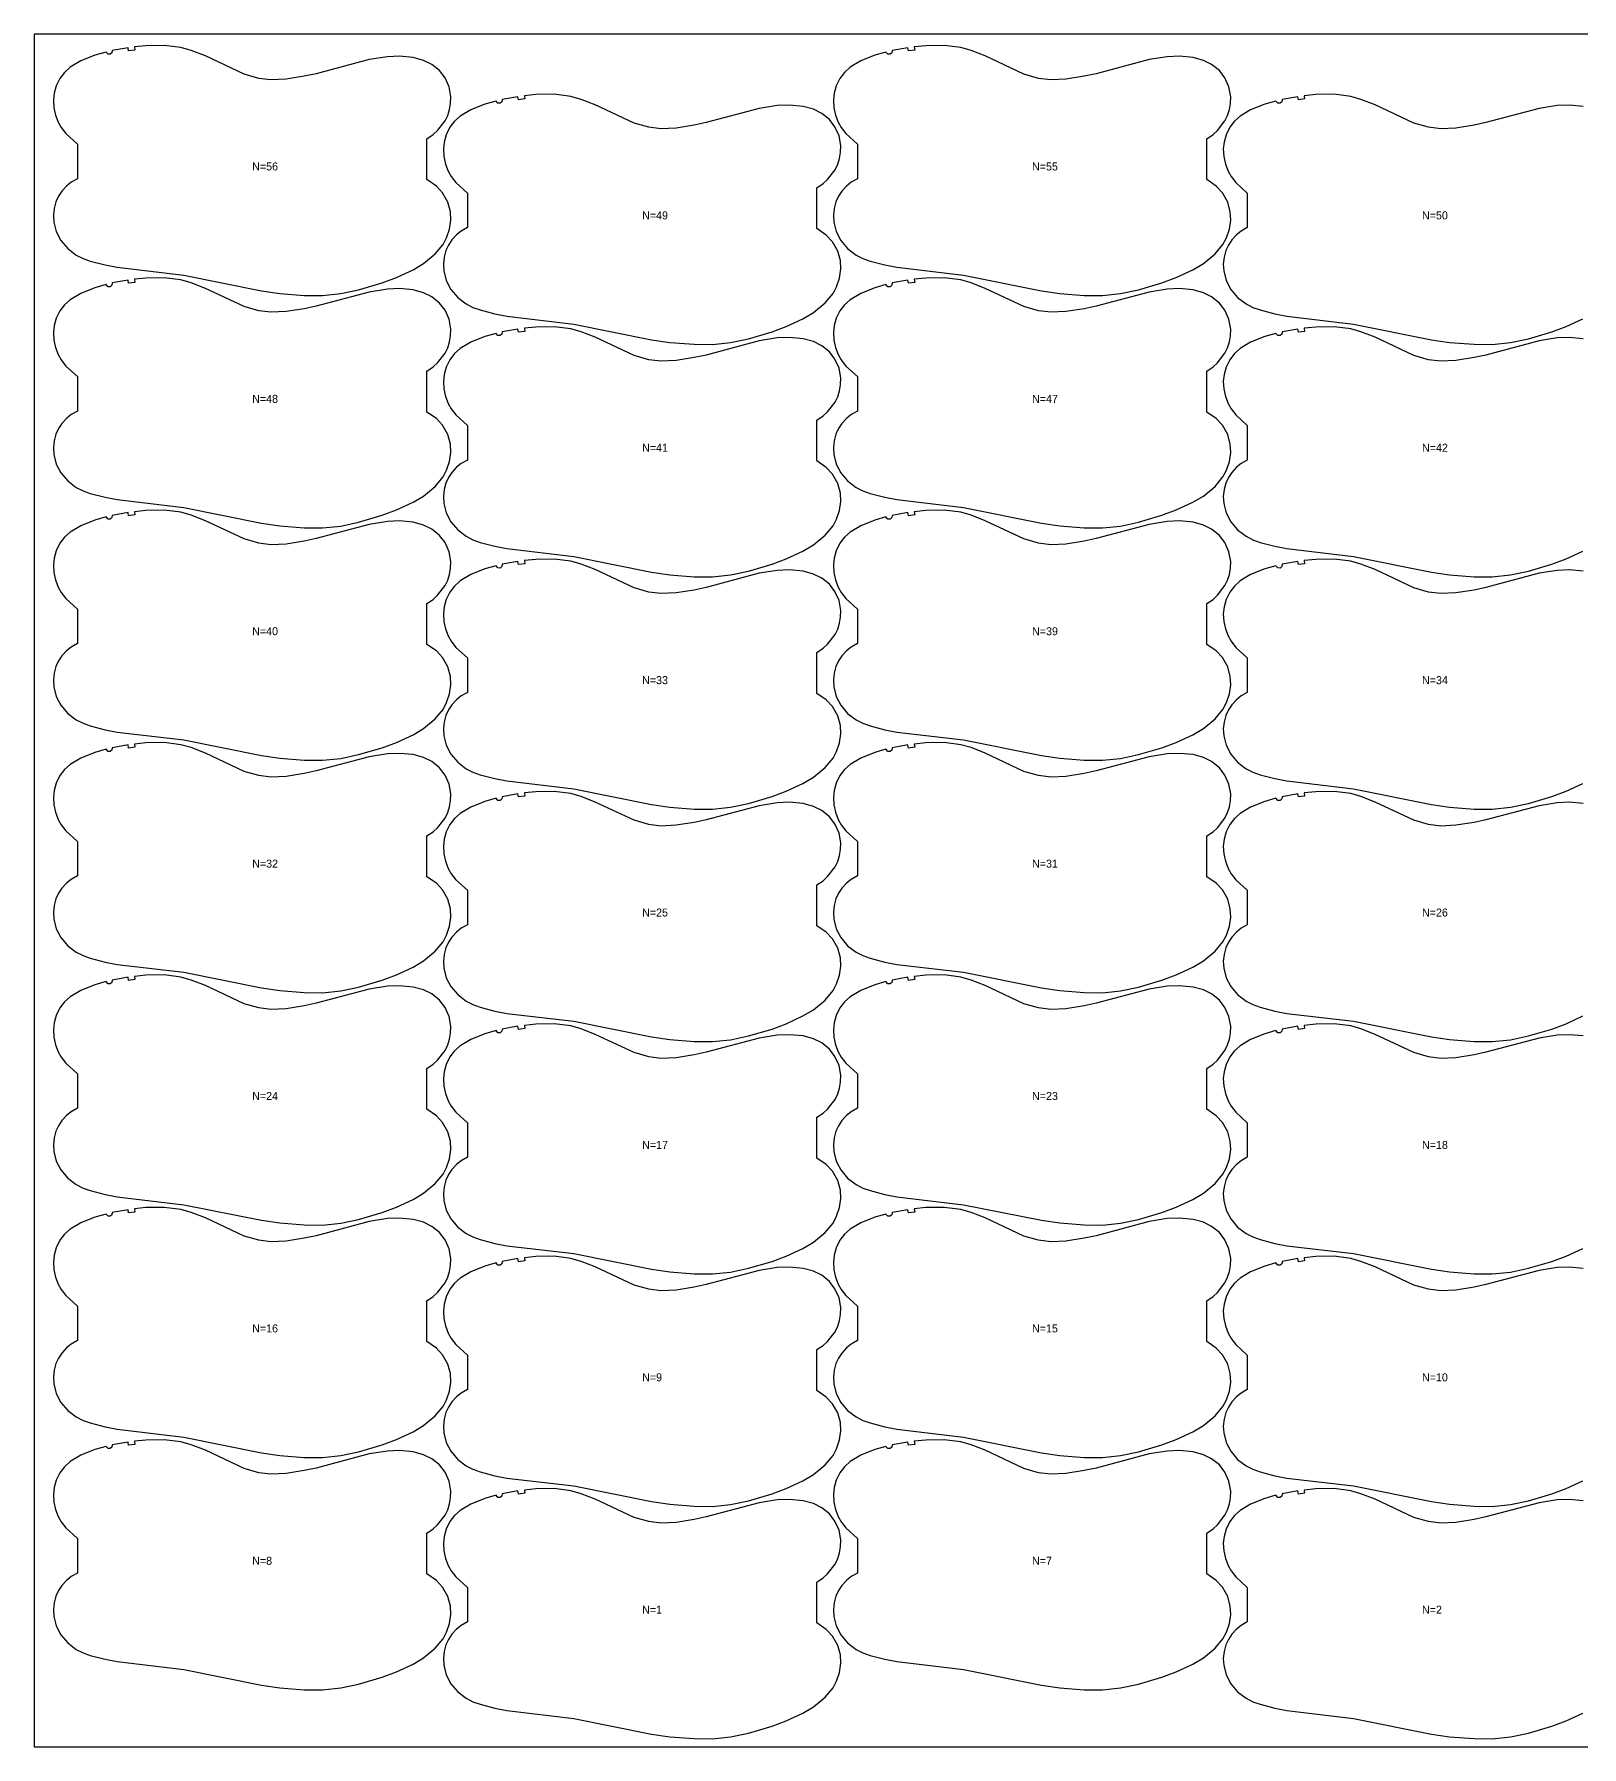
# Model space of a CAD drawing. Header units: inches. Extents: x 0 to 1970, y 0 to 1070.
# Drawn here: x 0 to 966, y 0 to 1070 of the extents above; entities that cross this region are included whole.
import ezdxf

# ---------------------------------------------------------------- set-up
doc = ezdxf.new("R2010")
doc.units = ezdxf.units.IN

msp = doc.modelspace()

# ---------------------------------------------------------------- linework, layer by layer
at = {"layer": '1'}
for points in [[(0, 0), (1970, 0), (1970, 1070), (0, 1070), (0, 0)], [(48.729, 1059.7787), (48.54, 1058.3801), (47.473, 1057.4551), (46.062, 1057.4644), (44.838, 1058.8521), (37.893, 1056.8488), (29.041, 1053.3136), (22.517, 1049.3586), (18.964, 1046.1918), (16.053, 1042.4207), (13.705, 1037.7334), (12.422, 1033.1465), (11.992, 1028.8797), (12.272, 1024.121), (13.288, 1019.4637), (14.991, 1015.007), (16.838, 1011.6731), (19.724, 1007.8844), (26.986, 1001.279), (26.986, 979.7346), (23.122, 977.5347), (20.128, 975.1723), (17.224, 972.0168), (15.13, 968.8299), (13.554, 965.3587), (12.427, 961.2199), (11.992, 956.9531), (12.235, 952.6685), (13.751, 946.668), (16.596, 941.1727), (20.899, 936.081), (26.212, 932.0518), (30.464, 929.8992), (34.954, 928.295), (44.18, 925.8589), (51.675, 924.4107), (93.364, 919.4812), (142.013, 909.7172), (153.341, 908.0503), (168.555, 906.8198), (180.003, 906.76), (191.387, 907.9241), (202.587, 910.2913), (217.226, 914.6148), (226.163, 917.9499), (236.557, 922.7592), (243.095, 926.6799), (250.468, 932.7239), (255.323, 938.5914), (257.566, 942.7948), (259.365, 948.2265), (260.15, 953.8892), (259.894, 959.1238), (258.283, 965.0961), (255.028, 970.9129), (251.133, 975.0841), (245.176, 979.1496), (245.176, 1004.683), (249.094, 1007.2955), (251.945, 1009.8294), (256.573, 1015.8763), (258.238, 1019.3055), (259.397, 1022.9372), (260.038, 1026.6984), (260.132, 1030.9883), (259.06, 1037.0825), (256.555, 1042.7379), (253.061, 1047.2584), (248.242, 1051.1394), (243.13, 1053.6977), (236.705, 1055.4786), (228.159, 1056.2797), (220.537, 1055.9806), (209.24, 1054.148), (176.042, 1045.3164), (168.58, 1043.7085), (157.279, 1041.8792), (147.758, 1041.4606), (140.192, 1042.4228), (131.028, 1045.0555), (106.872, 1056.4366), (97.962, 1059.8527), (91.552, 1061.7129), (81.151, 1063.0285), (69.708, 1062.8371), (62.531, 1062.0953), (62.781, 1060.111), (58.854, 1059.5816), (58.567, 1061.5609), (48.729, 1059.7787)], [(535.829, 1059.7787), (535.64, 1058.3801), (534.573, 1057.4551), (533.162, 1057.4644), (531.938, 1058.8521), (524.993, 1056.8488), (516.141, 1053.3136), (509.617, 1049.3586), (506.064, 1046.1918), (503.153, 1042.4207), (500.805, 1037.7334), (499.522, 1033.1465), (499.092, 1028.8797), (499.372, 1024.121), (500.388, 1019.4637), (502.091, 1015.007), (503.938, 1011.6731), (506.823, 1007.8844), (514.086, 1001.279), (514.086, 979.7346), (510.222, 977.5347), (507.228, 975.1723), (504.324, 972.0168), (502.23, 968.8299), (500.654, 965.3587), (499.527, 961.2199), (499.092, 956.9531), (499.335, 952.6685), (500.851, 946.668), (503.696, 941.1727), (507.999, 936.081), (513.312, 932.0518), (517.564, 929.8992), (522.054, 928.295), (531.28, 925.8589), (538.775, 924.4107), (580.464, 919.4812), (629.113, 909.7172), (640.441, 908.0503), (655.655, 906.8198), (667.103, 906.76), (678.487, 907.9241), (689.687, 910.2913), (704.326, 914.6148), (713.263, 917.9499), (723.657, 922.7592), (730.195, 926.6799), (737.568, 932.7239), (742.423, 938.5914), (744.666, 942.7948), (746.465, 948.2265), (747.25, 953.8892), (746.994, 959.1238), (745.383, 965.0961), (742.128, 970.9129), (738.233, 975.0841), (732.276, 979.1496), (732.276, 1004.683), (736.194, 1007.2955), (739.045, 1009.8294), (743.673, 1015.8763), (745.338, 1019.3055), (746.497, 1022.9372), (747.138, 1026.6984), (747.232, 1030.9883), (746.16, 1037.0825), (743.655, 1042.7379), (740.161, 1047.2584), (735.342, 1051.1394), (730.23, 1053.6977), (723.805, 1055.4786), (715.259, 1056.2797), (707.637, 1055.9806), (696.34, 1054.148), (663.142, 1045.3164), (655.68, 1043.7085), (644.379, 1041.8792), (634.858, 1041.4606), (627.292, 1042.4228), (618.128, 1045.0555), (593.972, 1056.4366), (585.062, 1059.8527), (578.652, 1061.7129), (568.251, 1063.0285), (556.808, 1062.8371), (549.631, 1062.0953), (549.881, 1060.111), (545.954, 1059.5816), (545.667, 1061.5609), (535.829, 1059.7787)], [(292.279, 1029.2187), (292.09, 1027.8201), (291.023, 1026.8951), (289.612, 1026.9044), (288.388, 1028.2921), (281.443, 1026.2888), (272.591, 1022.7536), (266.067, 1018.7986), (262.514, 1015.6318), (259.603, 1011.8607), (257.255, 1007.1734), (255.972, 1002.5865), (255.542, 998.3197), (255.822, 993.561), (256.838, 988.9037), (258.541, 984.447), (260.388, 981.1131), (263.274, 977.3244), (270.536, 970.719), (270.536, 949.1746), (266.672, 946.9747), (263.678, 944.6123), (260.774, 941.4568), (258.68, 938.2699), (257.104, 934.7987), (255.977, 930.6599), (255.542, 926.3931), (255.785, 922.1085), (257.301, 916.108), (260.146, 910.6127), (264.449, 905.521), (269.762, 901.4918), (274.014, 899.3392), (278.504, 897.735), (287.73, 895.2989), (295.225, 893.8507), (336.914, 888.9212), (385.563, 879.1572), (396.891, 877.4903), (412.105, 876.2598), (423.553, 876.2), (434.937, 877.3641), (446.137, 879.7313), (460.776, 884.0548), (469.713, 887.3899), (480.107, 892.1992), (486.645, 896.1199), (494.018, 902.1639), (498.873, 908.0314), (501.116, 912.2348), (502.915, 917.6665), (503.7, 923.3292), (503.444, 928.5638), (501.833, 934.5361), (498.578, 940.3529), (494.683, 944.5241), (488.726, 948.5896), (488.726, 974.123), (492.644, 976.7355), (495.495, 979.2694), (500.123, 985.3163), (501.788, 988.7455), (502.947, 992.3772), (503.588, 996.1384), (503.682, 1000.4283), (502.61, 1006.5225), (500.105, 1012.1779), (496.611, 1016.6984), (491.792, 1020.5794), (486.68, 1023.1377), (480.255, 1024.9186), (471.709, 1025.7197), (464.087, 1025.4206), (452.79, 1023.588), (419.592, 1014.7564), (412.13, 1013.1485), (400.829, 1011.3192), (391.308, 1010.9006), (383.742, 1011.8628), (374.578, 1014.4955), (350.422, 1025.8766), (341.512, 1029.2927), (335.102, 1031.1529), (324.701, 1032.4685), (313.258, 1032.2771), (306.081, 1031.5353), (306.331, 1029.551), (302.404, 1029.0216), (302.117, 1031.0009), (292.279, 1029.2187)], [(48.729, 914.5787), (48.54, 913.1801), (47.473, 912.2551), (46.062, 912.2644), (44.838, 913.6521), (37.893, 911.6488), (29.041, 908.1136), (22.517, 904.1586), (18.964, 900.9918), (16.053, 897.2207), (13.705, 892.5334), (12.422, 887.9465), (11.992, 883.6797), (12.272, 878.921), (13.288, 874.2637), (14.991, 869.807), (16.838, 866.4731), (19.724, 862.6844), (26.986, 856.079), (26.986, 834.5346), (23.122, 832.3347), (20.128, 829.9723), (17.224, 826.8168), (15.13, 823.6299), (13.554, 820.1587), (12.427, 816.0199), (11.992, 811.7531), (12.235, 807.4685), (13.751, 801.468), (16.596, 795.9727), (20.899, 790.881), (26.212, 786.8518), (30.464, 784.6992), (34.954, 783.095), (44.18, 780.6589), (51.675, 779.2107), (93.364, 774.2812), (142.013, 764.5172), (153.341, 762.8503), (168.555, 761.6198), (180.003, 761.56), (191.387, 762.7241), (202.587, 765.0913), (217.226, 769.4148), (226.163, 772.7499), (236.557, 777.5592), (243.095, 781.4799), (250.468, 787.5239), (255.323, 793.3914), (257.566, 797.5948), (259.365, 803.0265), (260.15, 808.6892), (259.894, 813.9238), (258.283, 819.8961), (255.028, 825.7129), (251.133, 829.8841), (245.176, 833.9496), (245.176, 859.483), (249.094, 862.0955), (251.945, 864.6294), (256.573, 870.6763), (258.238, 874.1055), (259.397, 877.7372), (260.038, 881.4984), (260.132, 885.7883), (259.06, 891.8825), (256.555, 897.5379), (253.061, 902.0584), (248.242, 905.9394), (243.13, 908.4977), (236.705, 910.2786), (228.159, 911.0797), (220.537, 910.7806), (209.24, 908.948), (176.042, 900.1164), (168.58, 898.5085), (157.279, 896.6792), (147.758, 896.2606), (140.192, 897.2228), (131.028, 899.8555), (106.872, 911.2366), (97.962, 914.6527), (91.552, 916.5129), (81.151, 917.8285), (69.708, 917.6371), (62.531, 916.8953), (62.781, 914.911), (58.854, 914.3816), (58.567, 916.3609), (48.729, 914.5787)], [(535.829, 914.5787), (535.64, 913.1801), (534.573, 912.2551), (533.162, 912.2644), (531.938, 913.6521), (524.993, 911.6488), (516.141, 908.1136), (509.617, 904.1586), (506.064, 900.9918), (503.153, 897.2207), (500.805, 892.5334), (499.522, 887.9465), (499.092, 883.6797), (499.372, 878.921), (500.388, 874.2637), (502.091, 869.807), (503.938, 866.4731), (506.823, 862.6844), (514.086, 856.079), (514.086, 834.5346), (510.222, 832.3347), (507.228, 829.9723), (504.324, 826.8168), (502.23, 823.6299), (500.654, 820.1587), (499.527, 816.0199), (499.092, 811.7531), (499.335, 807.4685), (500.851, 801.468), (503.696, 795.9727), (507.999, 790.881), (513.312, 786.8518), (517.564, 784.6992), (522.054, 783.095), (531.28, 780.6589), (538.775, 779.2107), (580.464, 774.2812), (629.113, 764.5172), (640.441, 762.8503), (655.655, 761.6198), (667.103, 761.56), (678.487, 762.7241), (689.687, 765.0913), (704.326, 769.4148), (713.263, 772.7499), (723.657, 777.5592), (730.195, 781.4799), (737.568, 787.5239), (742.423, 793.3914), (744.666, 797.5948), (746.465, 803.0265), (747.25, 808.6892), (746.994, 813.9238), (745.383, 819.8961), (742.128, 825.7129), (738.233, 829.8841), (732.276, 833.9496), (732.276, 859.483), (736.194, 862.0955), (739.045, 864.6294), (743.673, 870.6763), (745.338, 874.1055), (746.497, 877.7372), (747.138, 881.4984), (747.232, 885.7883), (746.16, 891.8825), (743.655, 897.5379), (740.161, 902.0584), (735.342, 905.9394), (730.23, 908.4977), (723.805, 910.2786), (715.259, 911.0797), (707.637, 910.7806), (696.34, 908.948), (663.142, 900.1164), (655.68, 898.5085), (644.379, 896.6792), (634.858, 896.2606), (627.292, 897.2228), (618.128, 899.8555), (593.972, 911.2366), (585.062, 914.6527), (578.652, 916.5129), (568.251, 917.8285), (556.808, 917.6371), (549.631, 916.8953), (549.881, 914.911), (545.954, 914.3816), (545.667, 916.3609), (535.829, 914.5787)], [(292.279, 884.0187), (292.09, 882.6201), (291.023, 881.6951), (289.612, 881.7044), (288.388, 883.0921), (281.443, 881.0888), (272.591, 877.5536), (266.067, 873.5986), (262.514, 870.4318), (259.603, 866.6607), (257.255, 861.9734), (255.972, 857.3865), (255.542, 853.1197), (255.822, 848.361), (256.838, 843.7037), (258.541, 839.247), (260.388, 835.9131), (263.274, 832.1244), (270.536, 825.519), (270.536, 803.9746), (266.672, 801.7747), (263.678, 799.4123), (260.774, 796.2568), (258.68, 793.0699), (257.104, 789.5987), (255.977, 785.4599), (255.542, 781.1931), (255.785, 776.9085), (257.301, 770.908), (260.146, 765.4127), (264.449, 760.321), (269.762, 756.2918), (274.014, 754.1392), (278.504, 752.535), (287.73, 750.0989), (295.225, 748.6507), (336.914, 743.7212), (385.563, 733.9572), (396.891, 732.2903), (412.105, 731.0598), (423.553, 731), (434.937, 732.1641), (446.137, 734.5313), (460.776, 738.8548), (469.713, 742.1899), (480.107, 746.9992), (486.645, 750.9199), (494.018, 756.9639), (498.873, 762.8314), (501.116, 767.0348), (502.915, 772.4665), (503.7, 778.1292), (503.444, 783.3638), (501.833, 789.3361), (498.578, 795.1529), (494.683, 799.3241), (488.726, 803.3896), (488.726, 828.923), (492.644, 831.5355), (495.495, 834.0694), (500.123, 840.1163), (501.788, 843.5455), (502.947, 847.1772), (503.588, 850.9384), (503.682, 855.2283), (502.61, 861.3225), (500.105, 866.9779), (496.611, 871.4984), (491.792, 875.3794), (486.68, 877.9377), (480.255, 879.7186), (471.709, 880.5197), (464.087, 880.2206), (452.79, 878.388), (419.592, 869.5564), (412.13, 867.9485), (400.829, 866.1192), (391.308, 865.7006), (383.742, 866.6628), (374.578, 869.2955), (350.422, 880.6766), (341.512, 884.0927), (335.102, 885.9529), (324.701, 887.2685), (313.258, 887.0771), (306.081, 886.3353), (306.331, 884.351), (302.404, 883.8216), (302.117, 885.8009), (292.279, 884.0187)], [(48.729, 769.3787), (48.54, 767.9801), (47.473, 767.0551), (46.062, 767.0644), (44.838, 768.4521), (37.893, 766.4488), (29.041, 762.9136), (22.517, 758.9586), (18.964, 755.7918), (16.053, 752.0207), (13.705, 747.3334), (12.422, 742.7465), (11.992, 738.4797), (12.272, 733.721), (13.288, 729.0637), (14.991, 724.607), (16.838, 721.2731), (19.724, 717.4844), (26.986, 710.879), (26.986, 689.3346), (23.122, 687.1347), (20.128, 684.7723), (17.224, 681.6168), (15.13, 678.4299), (13.554, 674.9587), (12.427, 670.8199), (11.992, 666.5531), (12.235, 662.2685), (13.751, 656.268), (16.596, 650.7727), (20.899, 645.681), (26.212, 641.6518), (30.464, 639.4992), (34.954, 637.895), (44.18, 635.4589), (51.675, 634.0107), (93.364, 629.0812), (142.013, 619.3172), (153.341, 617.6503), (168.555, 616.4198), (180.003, 616.36), (191.387, 617.5241), (202.587, 619.8913), (217.226, 624.2148), (226.163, 627.5499), (236.557, 632.3592), (243.095, 636.2799), (250.468, 642.3239), (255.323, 648.1914), (257.566, 652.3948), (259.365, 657.8265), (260.15, 663.4892), (259.894, 668.7238), (258.283, 674.6961), (255.028, 680.5129), (251.133, 684.6841), (245.176, 688.7496), (245.176, 714.283), (249.094, 716.8955), (251.945, 719.4294), (256.573, 725.4763), (258.238, 728.9055), (259.397, 732.5372), (260.038, 736.2984), (260.132, 740.5883), (259.06, 746.6825), (256.555, 752.3379), (253.061, 756.8584), (248.242, 760.7394), (243.13, 763.2977), (236.705, 765.0786), (228.159, 765.8797), (220.537, 765.5806), (209.24, 763.748), (176.042, 754.9164), (168.58, 753.3085), (157.279, 751.4792), (147.758, 751.0606), (140.192, 752.0228), (131.028, 754.6555), (106.872, 766.0366), (97.962, 769.4527), (91.552, 771.3129), (81.151, 772.6285), (69.708, 772.4371), (62.531, 771.6953), (62.781, 769.711), (58.854, 769.1816), (58.567, 771.1609), (48.729, 769.3787)], [(535.829, 769.3787), (535.64, 767.9801), (534.573, 767.0551), (533.162, 767.0644), (531.938, 768.4521), (524.993, 766.4488), (516.141, 762.9136), (509.617, 758.9586), (506.064, 755.7918), (503.153, 752.0207), (500.805, 747.3334), (499.522, 742.7465), (499.092, 738.4797), (499.372, 733.721), (500.388, 729.0637), (502.091, 724.607), (503.938, 721.2731), (506.823, 717.4844), (514.086, 710.879), (514.086, 689.3346), (510.222, 687.1347), (507.228, 684.7723), (504.324, 681.6168), (502.23, 678.4299), (500.654, 674.9587), (499.527, 670.8199), (499.092, 666.5531), (499.335, 662.2685), (500.851, 656.268), (503.696, 650.7727), (507.999, 645.681), (513.312, 641.6518), (517.564, 639.4992), (522.054, 637.895), (531.28, 635.4589), (538.775, 634.0107), (580.464, 629.0812), (629.113, 619.3172), (640.441, 617.6503), (655.655, 616.4198), (667.103, 616.36), (678.487, 617.5241), (689.687, 619.8913), (704.326, 624.2148), (713.263, 627.5499), (723.657, 632.3592), (730.195, 636.2799), (737.568, 642.3239), (742.423, 648.1914), (744.666, 652.3948), (746.465, 657.8265), (747.25, 663.4892), (746.994, 668.7238), (745.383, 674.6961), (742.128, 680.5129), (738.233, 684.6841), (732.276, 688.7496), (732.276, 714.283), (736.194, 716.8955), (739.045, 719.4294), (743.673, 725.4763), (745.338, 728.9055), (746.497, 732.5372), (747.138, 736.2984), (747.232, 740.5883), (746.16, 746.6825), (743.655, 752.3379), (740.161, 756.8584), (735.342, 760.7394), (730.23, 763.2977), (723.805, 765.0786), (715.259, 765.8797), (707.637, 765.5806), (696.34, 763.748), (663.142, 754.9164), (655.68, 753.3085), (644.379, 751.4792), (634.858, 751.0606), (627.292, 752.0228), (618.128, 754.6555), (593.972, 766.0366), (585.062, 769.4527), (578.652, 771.3129), (568.251, 772.6285), (556.808, 772.4371), (549.631, 771.6953), (549.881, 769.711), (545.954, 769.1816), (545.667, 771.1609), (535.829, 769.3787)], [(292.279, 738.8187), (292.09, 737.4201), (291.023, 736.4951), (289.612, 736.5044), (288.388, 737.8921), (281.443, 735.8888), (272.591, 732.3536), (266.067, 728.3986), (262.514, 725.2318), (259.603, 721.4607), (257.255, 716.7734), (255.972, 712.1865), (255.542, 707.9197), (255.822, 703.161), (256.838, 698.5037), (258.541, 694.047), (260.388, 690.7131), (263.274, 686.9244), (270.536, 680.319), (270.536, 658.7746), (266.672, 656.5747), (263.678, 654.2123), (260.774, 651.0568), (258.68, 647.8699), (257.104, 644.3987), (255.977, 640.2599), (255.542, 635.9931), (255.785, 631.7085), (257.301, 625.708), (260.146, 620.2127), (264.449, 615.121), (269.762, 611.0918), (274.014, 608.9392), (278.504, 607.335), (287.73, 604.8989), (295.225, 603.4507), (336.914, 598.5212), (385.563, 588.7572), (396.891, 587.0903), (412.105, 585.8598), (423.553, 585.8), (434.937, 586.9641), (446.137, 589.3313), (460.776, 593.6548), (469.713, 596.9899), (480.107, 601.7992), (486.645, 605.7199), (494.018, 611.7639), (498.873, 617.6314), (501.116, 621.8348), (502.915, 627.2665), (503.7, 632.9292), (503.444, 638.1638), (501.833, 644.1361), (498.578, 649.9529), (494.683, 654.1241), (488.726, 658.1896), (488.726, 683.723), (492.644, 686.3355), (495.495, 688.8694), (500.123, 694.9163), (501.788, 698.3455), (502.947, 701.9772), (503.588, 705.7384), (503.682, 710.0283), (502.61, 716.1225), (500.105, 721.7779), (496.611, 726.2984), (491.792, 730.1794), (486.68, 732.7377), (480.255, 734.5186), (471.709, 735.3197), (464.087, 735.0206), (452.79, 733.188), (419.592, 724.3564), (412.13, 722.7485), (400.829, 720.9192), (391.308, 720.5006), (383.742, 721.4628), (374.578, 724.0955), (350.422, 735.4766), (341.512, 738.8927), (335.102, 740.7529), (324.701, 742.0685), (313.258, 741.8771), (306.081, 741.1353), (306.331, 739.151), (302.404, 738.6216), (302.117, 740.6009), (292.279, 738.8187)], [(48.729, 624.1787), (48.54, 622.7801), (47.473, 621.8551), (46.062, 621.8644), (44.838, 623.2521), (37.893, 621.2488), (29.041, 617.7136), (22.517, 613.7586), (18.964, 610.5918), (16.053, 606.8207), (13.705, 602.1334), (12.422, 597.5465), (11.992, 593.2797), (12.272, 588.521), (13.288, 583.8637), (14.991, 579.407), (16.838, 576.0731), (19.724, 572.2844), (26.986, 565.679), (26.986, 544.1346), (23.122, 541.9347), (20.128, 539.5723), (17.224, 536.4168), (15.13, 533.2299), (13.554, 529.7587), (12.427, 525.6199), (11.992, 521.3531), (12.235, 517.0685), (13.751, 511.068), (16.596, 505.5727), (20.899, 500.481), (26.212, 496.4518), (30.464, 494.2992), (34.954, 492.695), (44.18, 490.2589), (51.675, 488.8107), (93.364, 483.8812), (142.013, 474.1172), (153.341, 472.4503), (168.555, 471.2198), (180.003, 471.16), (191.387, 472.3241), (202.587, 474.6913), (217.226, 479.0148), (226.163, 482.3499), (236.557, 487.1592), (243.095, 491.0799), (250.468, 497.1239), (255.323, 502.9914), (257.566, 507.1948), (259.365, 512.6265), (260.15, 518.2892), (259.894, 523.5238), (258.283, 529.4961), (255.028, 535.3129), (251.133, 539.4841), (245.176, 543.5496), (245.176, 569.083), (249.094, 571.6955), (251.945, 574.2294), (256.573, 580.2763), (258.238, 583.7055), (259.397, 587.3372), (260.038, 591.0984), (260.132, 595.3883), (259.06, 601.4825), (256.555, 607.1379), (253.061, 611.6584), (248.242, 615.5394), (243.13, 618.0977), (236.705, 619.8786), (228.159, 620.6797), (220.537, 620.3806), (209.24, 618.548), (176.042, 609.7164), (168.58, 608.1085), (157.279, 606.2792), (147.758, 605.8606), (140.192, 606.8228), (131.028, 609.4555), (106.872, 620.8366), (97.962, 624.2527), (91.552, 626.1129), (81.151, 627.4285), (69.708, 627.2371), (62.531, 626.4953), (62.781, 624.511), (58.854, 623.9816), (58.567, 625.9609), (48.729, 624.1787)], [(535.829, 624.1787), (535.64, 622.7801), (534.573, 621.8551), (533.162, 621.8644), (531.938, 623.2521), (524.993, 621.2488), (516.141, 617.7136), (509.617, 613.7586), (506.064, 610.5918), (503.153, 606.8207), (500.805, 602.1334), (499.522, 597.5465), (499.092, 593.2797), (499.372, 588.521), (500.388, 583.8637), (502.091, 579.407), (503.938, 576.0731), (506.823, 572.2844), (514.086, 565.679), (514.086, 544.1346), (510.222, 541.9347), (507.228, 539.5723), (504.324, 536.4168), (502.23, 533.2299), (500.654, 529.7587), (499.527, 525.6199), (499.092, 521.3531), (499.335, 517.0685), (500.851, 511.068), (503.696, 505.5727), (507.999, 500.481), (513.312, 496.4518), (517.564, 494.2992), (522.054, 492.695), (531.28, 490.2589), (538.775, 488.8107), (580.464, 483.8812), (629.113, 474.1172), (640.441, 472.4503), (655.655, 471.2198), (667.103, 471.16), (678.487, 472.3241), (689.687, 474.6913), (704.326, 479.0148), (713.263, 482.3499), (723.657, 487.1592), (730.195, 491.0799), (737.568, 497.1239), (742.423, 502.9914), (744.666, 507.1948), (746.465, 512.6265), (747.25, 518.2892), (746.994, 523.5238), (745.383, 529.4961), (742.128, 535.3129), (738.233, 539.4841), (732.276, 543.5496), (732.276, 569.083), (736.194, 571.6955), (739.045, 574.2294), (743.673, 580.2763), (745.338, 583.7055), (746.497, 587.3372), (747.138, 591.0984), (747.232, 595.3883), (746.16, 601.4825), (743.655, 607.1379), (740.161, 611.6584), (735.342, 615.5394), (730.23, 618.0977), (723.805, 619.8786), (715.259, 620.6797), (707.637, 620.3806), (696.34, 618.548), (663.142, 609.7164), (655.68, 608.1085), (644.379, 606.2792), (634.858, 605.8606), (627.292, 606.8228), (618.128, 609.4555), (593.972, 620.8366), (585.062, 624.2527), (578.652, 626.1129), (568.251, 627.4285), (556.808, 627.2371), (549.631, 626.4953), (549.881, 624.511), (545.954, 623.9816), (545.667, 625.9609), (535.829, 624.1787)], [(292.279, 593.6187), (292.09, 592.2201), (291.023, 591.2951), (289.612, 591.3044), (288.388, 592.6921), (281.443, 590.6888), (272.591, 587.1536), (266.067, 583.1986), (262.514, 580.0318), (259.603, 576.2607), (257.255, 571.5734), (255.972, 566.9865), (255.542, 562.7197), (255.822, 557.961), (256.838, 553.3037), (258.541, 548.847), (260.388, 545.5131), (263.274, 541.7244), (270.536, 535.119), (270.536, 513.5746), (266.672, 511.3747), (263.678, 509.0123), (260.774, 505.8568), (258.68, 502.6699), (257.104, 499.1987), (255.977, 495.0599), (255.542, 490.7931), (255.785, 486.5085), (257.301, 480.508), (260.146, 475.0127), (264.449, 469.921), (269.762, 465.8918), (274.014, 463.7392), (278.504, 462.135), (287.73, 459.6989), (295.225, 458.2507), (336.914, 453.3212), (385.563, 443.5572), (396.891, 441.8903), (412.105, 440.6598), (423.553, 440.6), (434.937, 441.7641), (446.137, 444.1313), (460.776, 448.4548), (469.713, 451.7899), (480.107, 456.5992), (486.645, 460.5199), (494.018, 466.5639), (498.873, 472.4314), (501.116, 476.6348), (502.915, 482.0665), (503.7, 487.7292), (503.444, 492.9638), (501.833, 498.9361), (498.578, 504.7529), (494.683, 508.9241), (488.726, 512.9896), (488.726, 538.523), (492.644, 541.1355), (495.495, 543.6694), (500.123, 549.7163), (501.788, 553.1455), (502.947, 556.7772), (503.588, 560.5384), (503.682, 564.8283), (502.61, 570.9225), (500.105, 576.5779), (496.611, 581.0984), (491.792, 584.9794), (486.68, 587.5377), (480.255, 589.3186), (471.709, 590.1197), (464.087, 589.8206), (452.79, 587.988), (419.592, 579.1564), (412.13, 577.5485), (400.829, 575.7192), (391.308, 575.3006), (383.742, 576.2628), (374.578, 578.8955), (350.422, 590.2766), (341.512, 593.6927), (335.102, 595.5529), (324.701, 596.8685), (313.258, 596.6771), (306.081, 595.9353), (306.331, 593.951), (302.404, 593.4216), (302.117, 595.4009), (292.279, 593.6187)], [(48.729, 478.9787), (48.54, 477.5801), (47.473, 476.6551), (46.062, 476.6644), (44.838, 478.0521), (37.893, 476.0488), (29.041, 472.5136), (22.517, 468.5586), (18.964, 465.3918), (16.053, 461.6207), (13.705, 456.9334), (12.422, 452.3465), (11.992, 448.0797), (12.272, 443.321), (13.288, 438.6637), (14.991, 434.207), (16.838, 430.8731), (19.724, 427.0844), (26.986, 420.479), (26.986, 398.9346), (23.122, 396.7347), (20.128, 394.3723), (17.224, 391.2168), (15.13, 388.0299), (13.554, 384.5587), (12.427, 380.4199), (11.992, 376.1531), (12.235, 371.8685), (13.751, 365.868), (16.596, 360.3727), (20.899, 355.281), (26.212, 351.2518), (30.464, 349.0992), (34.954, 347.495), (44.18, 345.0589), (51.675, 343.6107), (93.364, 338.6812), (142.013, 328.9172), (153.341, 327.2503), (168.555, 326.0198), (180.003, 325.96), (191.387, 327.1241), (202.587, 329.4913), (217.226, 333.8148), (226.163, 337.1499), (236.557, 341.9592), (243.095, 345.8799), (250.468, 351.9239), (255.323, 357.7914), (257.566, 361.9948), (259.365, 367.4265), (260.15, 373.0892), (259.894, 378.3238), (258.283, 384.2961), (255.028, 390.1129), (251.133, 394.2841), (245.176, 398.3496), (245.176, 423.883), (249.094, 426.4955), (251.945, 429.0294), (256.573, 435.0763), (258.238, 438.5055), (259.397, 442.1372), (260.038, 445.8984), (260.132, 450.1883), (259.06, 456.2825), (256.555, 461.9379), (253.061, 466.4584), (248.242, 470.3394), (243.13, 472.8977), (236.705, 474.6786), (228.159, 475.4797), (220.537, 475.1806), (209.24, 473.348), (176.042, 464.5164), (168.58, 462.9085), (157.279, 461.0792), (147.758, 460.6606), (140.192, 461.6228), (131.028, 464.2555), (106.872, 475.6366), (97.962, 479.0527), (91.552, 480.9129), (81.151, 482.2285), (69.708, 482.0371), (62.531, 481.2953), (62.781, 479.311), (58.854, 478.7816), (58.567, 480.7609), (48.729, 478.9787)], [(535.829, 478.9787), (535.64, 477.5801), (534.573, 476.6551), (533.162, 476.6644), (531.938, 478.0521), (524.993, 476.0488), (516.141, 472.5136), (509.617, 468.5586), (506.064, 465.3918), (503.153, 461.6207), (500.805, 456.9334), (499.522, 452.3465), (499.092, 448.0797), (499.372, 443.321), (500.388, 438.6637), (502.091, 434.207), (503.938, 430.8731), (506.823, 427.0844), (514.086, 420.479), (514.086, 398.9346), (510.222, 396.7347), (507.228, 394.3723), (504.324, 391.2168), (502.23, 388.0299), (500.654, 384.5587), (499.527, 380.4199), (499.092, 376.1531), (499.335, 371.8685), (500.851, 365.868), (503.696, 360.3727), (507.999, 355.281), (513.312, 351.2518), (517.564, 349.0992), (522.054, 347.495), (531.28, 345.0589), (538.775, 343.6107), (580.464, 338.6812), (629.113, 328.9172), (640.441, 327.2503), (655.655, 326.0198), (667.103, 325.96), (678.487, 327.1241), (689.687, 329.4913), (704.326, 333.8148), (713.263, 337.1499), (723.657, 341.9592), (730.195, 345.8799), (737.568, 351.9239), (742.423, 357.7914), (744.666, 361.9948), (746.465, 367.4265), (747.25, 373.0892), (746.994, 378.3238), (745.383, 384.2961), (742.128, 390.1129), (738.233, 394.2841), (732.276, 398.3496), (732.276, 423.883), (736.194, 426.4955), (739.045, 429.0294), (743.673, 435.0763), (745.338, 438.5055), (746.497, 442.1372), (747.138, 445.8984), (747.232, 450.1883), (746.16, 456.2825), (743.655, 461.9379), (740.161, 466.4584), (735.342, 470.3394), (730.23, 472.8977), (723.805, 474.6786), (715.259, 475.4797), (707.637, 475.1806), (696.34, 473.348), (663.142, 464.5164), (655.68, 462.9085), (644.379, 461.0792), (634.858, 460.6606), (627.292, 461.6228), (618.128, 464.2555), (593.972, 475.6366), (585.062, 479.0527), (578.652, 480.9129), (568.251, 482.2285), (556.808, 482.0371), (549.631, 481.2953), (549.881, 479.311), (545.954, 478.7816), (545.667, 480.7609), (535.829, 478.9787)], [(292.279, 448.4187), (292.09, 447.0201), (291.023, 446.0951), (289.612, 446.1044), (288.388, 447.4921), (281.443, 445.4888), (272.591, 441.9536), (266.067, 437.9986), (262.514, 434.8318), (259.603, 431.0607), (257.255, 426.3734), (255.972, 421.7865), (255.542, 417.5197), (255.822, 412.761), (256.838, 408.1037), (258.541, 403.647), (260.388, 400.3131), (263.274, 396.5244), (270.536, 389.919), (270.536, 368.3746), (266.672, 366.1747), (263.678, 363.8123), (260.774, 360.6568), (258.68, 357.4699), (257.104, 353.9987), (255.977, 349.8599), (255.542, 345.5931), (255.785, 341.3085), (257.301, 335.308), (260.146, 329.8127), (264.449, 324.721), (269.762, 320.6918), (274.014, 318.5392), (278.504, 316.935), (287.73, 314.4989), (295.225, 313.0507), (336.914, 308.1212), (385.563, 298.3572), (396.891, 296.6903), (412.105, 295.4598), (423.553, 295.4), (434.937, 296.5641), (446.137, 298.9313), (460.776, 303.2548), (469.713, 306.5899), (480.107, 311.3992), (486.645, 315.3199), (494.018, 321.3639), (498.873, 327.2314), (501.116, 331.4348), (502.915, 336.8665), (503.7, 342.5292), (503.444, 347.7638), (501.833, 353.7361), (498.578, 359.5529), (494.683, 363.7241), (488.726, 367.7896), (488.726, 393.323), (492.644, 395.9355), (495.495, 398.4694), (500.123, 404.5163), (501.788, 407.9455), (502.947, 411.5772), (503.588, 415.3384), (503.682, 419.6283), (502.61, 425.7225), (500.105, 431.3779), (496.611, 435.8984), (491.792, 439.7794), (486.68, 442.3377), (480.255, 444.1186), (471.709, 444.9197), (464.087, 444.6206), (452.79, 442.788), (419.592, 433.9564), (412.13, 432.3485), (400.829, 430.5192), (391.308, 430.1006), (383.742, 431.0628), (374.578, 433.6955), (350.422, 445.0766), (341.512, 448.4927), (335.102, 450.3529), (324.701, 451.6685), (313.258, 451.4771), (306.081, 450.7353), (306.331, 448.751), (302.404, 448.2216), (302.117, 450.2009), (292.279, 448.4187)], [(48.729, 333.7787), (48.54, 332.3801), (47.473, 331.4551), (46.062, 331.4644), (44.838, 332.8521), (37.893, 330.8488), (29.041, 327.3136), (22.517, 323.3586), (18.964, 320.1918), (16.053, 316.4207), (13.705, 311.7334), (12.422, 307.1465), (11.992, 302.8797), (12.272, 298.121), (13.288, 293.4637), (14.991, 289.007), (16.838, 285.6731), (19.724, 281.8844), (26.986, 275.279), (26.986, 253.7346), (23.122, 251.5347), (20.128, 249.1723), (17.224, 246.0168), (15.13, 242.8299), (13.554, 239.3587), (12.427, 235.2199), (11.992, 230.9531), (12.235, 226.6685), (13.751, 220.668), (16.596, 215.1727), (20.899, 210.081), (26.212, 206.0518), (30.464, 203.8992), (34.954, 202.295), (44.18, 199.8589), (51.675, 198.4107), (93.364, 193.4812), (142.013, 183.7172), (153.341, 182.0503), (168.555, 180.8198), (180.003, 180.76), (191.387, 181.9241), (202.587, 184.2913), (217.226, 188.6148), (226.163, 191.9499), (236.557, 196.7592), (243.095, 200.6799), (250.468, 206.7239), (255.323, 212.5914), (257.566, 216.7948), (259.365, 222.2265), (260.15, 227.8892), (259.894, 233.1238), (258.283, 239.0961), (255.028, 244.9129), (251.133, 249.0841), (245.176, 253.1496), (245.176, 278.683), (249.094, 281.2955), (251.945, 283.8294), (256.573, 289.8763), (258.238, 293.3055), (259.397, 296.9372), (260.038, 300.6984), (260.132, 304.9883), (259.06, 311.0825), (256.555, 316.7379), (253.061, 321.2584), (248.242, 325.1394), (243.13, 327.6977), (236.705, 329.4786), (228.159, 330.2797), (220.537, 329.9806), (209.24, 328.148), (176.042, 319.3164), (168.58, 317.7085), (157.279, 315.8792), (147.758, 315.4606), (140.192, 316.4228), (131.028, 319.0555), (106.872, 330.4366), (97.962, 333.8527), (91.552, 335.7129), (81.151, 337.0285), (69.708, 336.8371), (62.531, 336.0953), (62.781, 334.111), (58.854, 333.5816), (58.567, 335.5609), (48.729, 333.7787)], [(535.829, 333.7787), (535.64, 332.3801), (534.573, 331.4551), (533.162, 331.4644), (531.938, 332.8521), (524.993, 330.8488), (516.141, 327.3136), (509.617, 323.3586), (506.064, 320.1918), (503.153, 316.4207), (500.805, 311.7334), (499.522, 307.1465), (499.092, 302.8797), (499.372, 298.121), (500.388, 293.4637), (502.091, 289.007), (503.938, 285.6731), (506.823, 281.8844), (514.086, 275.279), (514.086, 253.7346), (510.222, 251.5347), (507.228, 249.1723), (504.324, 246.0168), (502.23, 242.8299), (500.654, 239.3587), (499.527, 235.2199), (499.092, 230.9531), (499.335, 226.6685), (500.851, 220.668), (503.696, 215.1727), (507.999, 210.081), (513.312, 206.0518), (517.564, 203.8992), (522.054, 202.295), (531.28, 199.8589), (538.775, 198.4107), (580.464, 193.4812), (629.113, 183.7172), (640.441, 182.0503), (655.655, 180.8198), (667.103, 180.76), (678.487, 181.9241), (689.687, 184.2913), (704.326, 188.6148), (713.263, 191.9499), (723.657, 196.7592), (730.195, 200.6799), (737.568, 206.7239), (742.423, 212.5914), (744.666, 216.7948), (746.465, 222.2265), (747.25, 227.8892), (746.994, 233.1238), (745.383, 239.0961), (742.128, 244.9129), (738.233, 249.0841), (732.276, 253.1496), (732.276, 278.683), (736.194, 281.2955), (739.045, 283.8294), (743.673, 289.8763), (745.338, 293.3055), (746.497, 296.9372), (747.138, 300.6984), (747.232, 304.9883), (746.16, 311.0825), (743.655, 316.7379), (740.161, 321.2584), (735.342, 325.1394), (730.23, 327.6977), (723.805, 329.4786), (715.259, 330.2797), (707.637, 329.9806), (696.34, 328.148), (663.142, 319.3164), (655.68, 317.7085), (644.379, 315.8792), (634.858, 315.4606), (627.292, 316.4228), (618.128, 319.0555), (593.972, 330.4366), (585.062, 333.8527), (578.652, 335.7129), (568.251, 337.0285), (556.808, 336.8371), (549.631, 336.0953), (549.881, 334.111), (545.954, 333.5816), (545.667, 335.5609), (535.829, 333.7787)], [(292.279, 303.2187), (292.09, 301.8201), (291.023, 300.8951), (289.612, 300.9044), (288.388, 302.2921), (281.443, 300.2888), (272.591, 296.7536), (266.067, 292.7986), (262.514, 289.6318), (259.603, 285.8607), (257.255, 281.1734), (255.972, 276.5865), (255.542, 272.3197), (255.822, 267.561), (256.838, 262.9037), (258.541, 258.447), (260.388, 255.1131), (263.274, 251.3244), (270.536, 244.719), (270.536, 223.1746), (266.672, 220.9747), (263.678, 218.6123), (260.774, 215.4568), (258.68, 212.2699), (257.104, 208.7987), (255.977, 204.6599), (255.542, 200.3931), (255.785, 196.1085), (257.301, 190.108), (260.146, 184.6127), (264.449, 179.521), (269.762, 175.4918), (274.014, 173.3392), (278.504, 171.735), (287.73, 169.2989), (295.225, 167.8507), (336.914, 162.9212), (385.563, 153.1572), (396.891, 151.4903), (412.105, 150.2598), (423.553, 150.2), (434.937, 151.3641), (446.137, 153.7313), (460.776, 158.0548), (469.713, 161.3899), (480.107, 166.1992), (486.645, 170.1199), (494.018, 176.1639), (498.873, 182.0314), (501.116, 186.2348), (502.915, 191.6665), (503.7, 197.3292), (503.444, 202.5638), (501.833, 208.5361), (498.578, 214.3529), (494.683, 218.5241), (488.726, 222.5896), (488.726, 248.123), (492.644, 250.7355), (495.495, 253.2694), (500.123, 259.3163), (501.788, 262.7455), (502.947, 266.3772), (503.588, 270.1384), (503.682, 274.4283), (502.61, 280.5225), (500.105, 286.1779), (496.611, 290.6984), (491.792, 294.5794), (486.68, 297.1377), (480.255, 298.9186), (471.709, 299.7197), (464.087, 299.4206), (452.79, 297.588), (419.592, 288.7564), (412.13, 287.1485), (400.829, 285.3192), (391.308, 284.9006), (383.742, 285.8628), (374.578, 288.4955), (350.422, 299.8766), (341.512, 303.2927), (335.102, 305.1529), (324.701, 306.4685), (313.258, 306.2771), (306.081, 305.5353), (306.331, 303.551), (302.404, 303.0216), (302.117, 305.0009), (292.279, 303.2187)], [(48.729, 188.5787), (48.54, 187.1801), (47.473, 186.2551), (46.062, 186.2644), (44.838, 187.6521), (37.893, 185.6488), (29.041, 182.1136), (22.517, 178.1586), (18.964, 174.9918), (16.053, 171.2207), (13.705, 166.5334), (12.422, 161.9465), (11.992, 157.6797), (12.272, 152.921), (13.288, 148.2637), (14.991, 143.807), (16.838, 140.4731), (19.724, 136.6844), (26.986, 130.079), (26.986, 108.5346), (23.122, 106.3347), (20.128, 103.9723), (17.224, 100.8168), (15.13, 97.6299), (13.554, 94.1587), (12.427, 90.0199), (11.992, 85.7531), (12.235, 81.4685), (13.751, 75.468), (16.596, 69.9727), (20.899, 64.881), (26.212, 60.8518), (30.464, 58.6992), (34.954, 57.095), (44.18, 54.6589), (51.675, 53.2107), (93.364, 48.2812), (142.013, 38.5172), (153.341, 36.8503), (168.555, 35.6198), (180.003, 35.56), (191.387, 36.7241), (202.587, 39.0913), (217.226, 43.4148), (226.163, 46.7499), (236.557, 51.5592), (243.095, 55.4799), (250.468, 61.5239), (255.323, 67.3914), (257.566, 71.5948), (259.365, 77.0265), (260.15, 82.6892), (259.894, 87.9238), (258.283, 93.8961), (255.028, 99.7129), (251.133, 103.8841), (245.176, 107.9496), (245.176, 133.483), (249.094, 136.0955), (251.945, 138.6294), (256.573, 144.6763), (258.238, 148.1055), (259.397, 151.7372), (260.038, 155.4984), (260.132, 159.7883), (259.06, 165.8825), (256.555, 171.5379), (253.061, 176.0584), (248.242, 179.9394), (243.13, 182.4977), (236.705, 184.2786), (228.159, 185.0797), (220.537, 184.7806), (209.24, 182.948), (176.042, 174.1164), (168.58, 172.5085), (157.279, 170.6792), (147.758, 170.2606), (140.192, 171.2228), (131.028, 173.8555), (106.872, 185.2366), (97.962, 188.6527), (91.552, 190.5129), (81.151, 191.8285), (69.708, 191.6371), (62.531, 190.8953), (62.781, 188.911), (58.854, 188.3816), (58.567, 190.3609), (48.729, 188.5787)], [(535.829, 188.5787), (535.64, 187.1801), (534.573, 186.2551), (533.162, 186.2644), (531.938, 187.6521), (524.993, 185.6488), (516.141, 182.1136), (509.617, 178.1586), (506.064, 174.9918), (503.153, 171.2207), (500.805, 166.5334), (499.522, 161.9465), (499.092, 157.6797), (499.372, 152.921), (500.388, 148.2637), (502.091, 143.807), (503.938, 140.4731), (506.823, 136.6844), (514.086, 130.079), (514.086, 108.5346), (510.222, 106.3347), (507.228, 103.9723), (504.324, 100.8168), (502.23, 97.6299), (500.654, 94.1587), (499.527, 90.0199), (499.092, 85.7531), (499.335, 81.4685), (500.851, 75.468), (503.696, 69.9727), (507.999, 64.881), (513.312, 60.8518), (517.564, 58.6992), (522.054, 57.095), (531.28, 54.6589), (538.775, 53.2107), (580.464, 48.2812), (629.113, 38.5172), (640.441, 36.8503), (655.655, 35.6198), (667.103, 35.56), (678.487, 36.7241), (689.687, 39.0913), (704.326, 43.4148), (713.263, 46.7499), (723.657, 51.5592), (730.195, 55.4799), (737.568, 61.5239), (742.423, 67.3914), (744.666, 71.5948), (746.465, 77.0265), (747.25, 82.6892), (746.994, 87.9238), (745.383, 93.8961), (742.128, 99.7129), (738.233, 103.8841), (732.276, 107.9496), (732.276, 133.483), (736.194, 136.0955), (739.045, 138.6294), (743.673, 144.6763), (745.338, 148.1055), (746.497, 151.7372), (747.138, 155.4984), (747.232, 159.7883), (746.16, 165.8825), (743.655, 171.5379), (740.161, 176.0584), (735.342, 179.9394), (730.23, 182.4977), (723.805, 184.2786), (715.259, 185.0797), (707.637, 184.7806), (696.34, 182.948), (663.142, 174.1164), (655.68, 172.5085), (644.379, 170.6792), (634.858, 170.2606), (627.292, 171.2228), (618.128, 173.8555), (593.972, 185.2366), (585.062, 188.6527), (578.652, 190.5129), (568.251, 191.8285), (556.808, 191.6371), (549.631, 190.8953), (549.881, 188.911), (545.954, 188.3816), (545.667, 190.3609), (535.829, 188.5787)], [(292.279, 158.0187), (292.09, 156.6201), (291.023, 155.6951), (289.612, 155.7044), (288.388, 157.0921), (281.443, 155.0888), (272.591, 151.5536), (266.067, 147.5986), (262.514, 144.4318), (259.603, 140.6607), (257.255, 135.9734), (255.972, 131.3865), (255.542, 127.1197), (255.822, 122.361), (256.838, 117.7037), (258.541, 113.247), (260.388, 109.9131), (263.274, 106.1244), (270.536, 99.519), (270.536, 77.9746), (266.672, 75.7747), (263.678, 73.4123), (260.774, 70.2568), (258.68, 67.0699), (257.104, 63.5987), (255.977, 59.4599), (255.542, 55.1931), (255.785, 50.9085), (257.301, 44.908), (260.146, 39.4127), (264.449, 34.321), (269.762, 30.2918), (274.014, 28.1392), (278.504, 26.535), (287.73, 24.0989), (295.225, 22.6507), (336.914, 17.7212), (385.563, 7.9572), (396.891, 6.2903), (412.105, 5.0598), (423.553, 5), (434.937, 6.1641), (446.137, 8.5313), (460.776, 12.8548), (469.713, 16.1899), (480.107, 20.9992), (486.645, 24.9199), (494.018, 30.9639), (498.873, 36.8314), (501.116, 41.0348), (502.915, 46.4665), (503.7, 52.1292), (503.444, 57.3638), (501.833, 63.3361), (498.578, 69.1529), (494.683, 73.3241), (488.726, 77.3896), (488.726, 102.923), (492.644, 105.5355), (495.495, 108.0694), (500.123, 114.1163), (501.788, 117.5455), (502.947, 121.1772), (503.588, 124.9384), (503.682, 129.2283), (502.61, 135.3225), (500.105, 140.9779), (496.611, 145.4984), (491.792, 149.3794), (486.68, 151.9377), (480.255, 153.7186), (471.709, 154.5197), (464.087, 154.2206), (452.79, 152.388), (419.592, 143.5564), (412.13, 141.9485), (400.829, 140.1192), (391.308, 139.7006), (383.742, 140.6628), (374.578, 143.2955), (350.422, 154.6766), (341.512, 158.0927), (335.102, 159.9529), (324.701, 161.2685), (313.258, 161.0771), (306.081, 160.3353), (306.331, 158.351), (302.404, 157.8216), (302.117, 159.8009), (292.279, 158.0187)]]:
    msp.add_lwpolyline(points, close=True, dxfattribs=at)
for points in [[(967.354, 1024.9186), (958.809, 1025.7197), (951.187, 1025.4206), (939.89, 1023.588), (906.692, 1014.7564), (899.23, 1013.1485), (887.929, 1011.3192), (878.408, 1010.9006), (870.842, 1011.8628), (861.678, 1014.4955), (837.522, 1025.8766), (828.612, 1029.2927), (822.202, 1031.1529), (811.801, 1032.4685), (800.358, 1032.2771), (793.181, 1031.5353), (793.431, 1029.551), (789.504, 1029.0216), (789.217, 1031.0009), (779.379, 1029.2187), (779.379, 1029.2187), (779.19, 1027.8201), (778.123, 1026.8951), (776.712, 1026.9044), (775.488, 1028.2921), (768.543, 1026.2888), (759.691, 1022.7536), (753.167, 1018.7986), (749.614, 1015.6318), (746.703, 1011.8607), (744.355, 1007.1734), (743.072, 1002.5865), (742.642, 998.3197), (742.922, 993.561), (743.938, 988.9037), (745.641, 984.447), (747.488, 981.1131), (750.373, 977.3244), (757.636, 970.719), (757.636, 949.1746), (753.772, 946.9747), (750.778, 944.6123), (747.874, 941.4568), (745.78, 938.2699), (744.204, 934.7987), (743.077, 930.6599), (742.642, 926.3931), (742.885, 922.1085), (744.401, 916.108), (747.246, 910.6127), (751.549, 905.521), (756.862, 901.4918), (761.113, 899.3392), (765.604, 897.735), (774.83, 895.2989), (782.325, 893.8507), (824.014, 888.9212), (872.663, 879.1572), (883.991, 877.4903), (899.205, 876.2598), (910.653, 876.2), (922.037, 877.3641), (933.237, 879.7313), (947.876, 884.0548), (956.813, 887.3899), (967.207, 892.1992)], [(967.354, 879.7186), (958.809, 880.5197), (951.187, 880.2206), (939.89, 878.388), (906.692, 869.5564), (899.23, 867.9485), (887.929, 866.1192), (878.408, 865.7006), (870.842, 866.6628), (861.678, 869.2955), (837.522, 880.6766), (828.612, 884.0927), (822.202, 885.9529), (811.801, 887.2685), (800.358, 887.0771), (793.181, 886.3353), (793.431, 884.351), (789.504, 883.8216), (789.217, 885.8009), (779.379, 884.0187), (779.379, 884.0187), (779.19, 882.6201), (778.123, 881.6951), (776.712, 881.7044), (775.488, 883.0921), (768.543, 881.0888), (759.691, 877.5536), (753.167, 873.5986), (749.614, 870.4318), (746.703, 866.6607), (744.355, 861.9734), (743.072, 857.3865), (742.642, 853.1197), (742.922, 848.361), (743.938, 843.7037), (745.641, 839.247), (747.488, 835.9131), (750.373, 832.1244), (757.636, 825.519), (757.636, 803.9746), (753.772, 801.7747), (750.778, 799.4123), (747.874, 796.2568), (745.78, 793.0699), (744.204, 789.5987), (743.077, 785.4599), (742.642, 781.1931), (742.885, 776.9085), (744.401, 770.908), (747.246, 765.4127), (751.549, 760.321), (756.862, 756.2918), (761.113, 754.1392), (765.604, 752.535), (774.83, 750.0989), (782.325, 748.6507), (824.014, 743.7212), (872.663, 733.9572), (883.991, 732.2903), (899.205, 731.0598), (910.653, 731), (922.037, 732.1641), (933.237, 734.5313), (947.876, 738.8548), (956.813, 742.1899), (967.207, 746.9992)], [(967.354, 734.5186), (958.809, 735.3197), (951.187, 735.0206), (939.89, 733.188), (906.692, 724.3564), (899.23, 722.7485), (887.929, 720.9192), (878.408, 720.5006), (870.842, 721.4628), (861.678, 724.0955), (837.522, 735.4766), (828.612, 738.8927), (822.202, 740.7529), (811.801, 742.0685), (800.358, 741.8771), (793.181, 741.1353), (793.431, 739.151), (789.504, 738.6216), (789.217, 740.6009), (779.379, 738.8187), (779.379, 738.8187), (779.19, 737.4201), (778.123, 736.4951), (776.712, 736.5044), (775.488, 737.8921), (768.543, 735.8888), (759.691, 732.3536), (753.167, 728.3986), (749.614, 725.2318), (746.703, 721.4607), (744.355, 716.7734), (743.072, 712.1865), (742.642, 707.9197), (742.922, 703.161), (743.938, 698.5037), (745.641, 694.047), (747.488, 690.7131), (750.373, 686.9244), (757.636, 680.319), (757.636, 658.7746), (753.772, 656.5747), (750.778, 654.2123), (747.874, 651.0568), (745.78, 647.8699), (744.204, 644.3987), (743.077, 640.2599), (742.642, 635.9931), (742.885, 631.7085), (744.401, 625.708), (747.246, 620.2127), (751.549, 615.121), (756.862, 611.0918), (761.113, 608.9392), (765.604, 607.335), (774.83, 604.8989), (782.325, 603.4507), (824.014, 598.5212), (872.663, 588.7572), (883.991, 587.0903), (899.205, 585.8598), (910.653, 585.8), (922.037, 586.9641), (933.237, 589.3313), (947.876, 593.6548), (956.813, 596.9899), (967.207, 601.7992)], [(967.354, 589.3186), (958.809, 590.1197), (951.187, 589.8206), (939.89, 587.988), (906.692, 579.1564), (899.23, 577.5485), (887.929, 575.7192), (878.408, 575.3006), (870.842, 576.2628), (861.678, 578.8955), (837.522, 590.2766), (828.612, 593.6927), (822.202, 595.5529), (811.801, 596.8685), (800.358, 596.6771), (793.181, 595.9353), (793.431, 593.951), (789.504, 593.4216), (789.217, 595.4009), (779.379, 593.6187), (779.379, 593.6187), (779.19, 592.2201), (778.123, 591.2951), (776.712, 591.3044), (775.488, 592.6921), (768.543, 590.6888), (759.691, 587.1536), (753.167, 583.1986), (749.614, 580.0318), (746.703, 576.2607), (744.355, 571.5734), (743.072, 566.9865), (742.642, 562.7197), (742.922, 557.961), (743.938, 553.3037), (745.641, 548.847), (747.488, 545.5131), (750.373, 541.7244), (757.636, 535.119), (757.636, 513.5746), (753.772, 511.3747), (750.778, 509.0123), (747.874, 505.8568), (745.78, 502.6699), (744.204, 499.1987), (743.077, 495.0599), (742.642, 490.7931), (742.885, 486.5085), (744.401, 480.508), (747.246, 475.0127), (751.549, 469.921), (756.862, 465.8918), (761.113, 463.7392), (765.604, 462.135), (774.83, 459.6989), (782.325, 458.2507), (824.014, 453.3212), (872.663, 443.5572), (883.991, 441.8903), (899.205, 440.6598), (910.653, 440.6), (922.037, 441.7641), (933.237, 444.1313), (947.876, 448.4548), (956.813, 451.7899), (967.207, 456.5992)], [(967.354, 444.1186), (958.809, 444.9197), (951.187, 444.6206), (939.89, 442.788), (906.692, 433.9564), (899.23, 432.3485), (887.929, 430.5192), (878.408, 430.1006), (870.842, 431.0628), (861.678, 433.6955), (837.522, 445.0766), (828.612, 448.4927), (822.202, 450.3529), (811.801, 451.6685), (800.358, 451.4771), (793.181, 450.7353), (793.431, 448.751), (789.504, 448.2216), (789.217, 450.2009), (779.379, 448.4187), (779.379, 448.4187), (779.19, 447.0201), (778.123, 446.0951), (776.712, 446.1044), (775.488, 447.4921), (768.543, 445.4888), (759.691, 441.9536), (753.167, 437.9986), (749.614, 434.8318), (746.703, 431.0607), (744.355, 426.3734), (743.072, 421.7865), (742.642, 417.5197), (742.922, 412.761), (743.938, 408.1037), (745.641, 403.647), (747.488, 400.3131), (750.373, 396.5244), (757.636, 389.919), (757.636, 368.3746), (753.772, 366.1747), (750.778, 363.8123), (747.874, 360.6568), (745.78, 357.4699), (744.204, 353.9987), (743.077, 349.8599), (742.642, 345.5931), (742.885, 341.3085), (744.401, 335.308), (747.246, 329.8127), (751.549, 324.721), (756.862, 320.6918), (761.113, 318.5392), (765.604, 316.935), (774.83, 314.4989), (782.325, 313.0507), (824.014, 308.1212), (872.663, 298.3572), (883.991, 296.6903), (899.205, 295.4598), (910.653, 295.4), (922.037, 296.5641), (933.237, 298.9313), (947.876, 303.2548), (956.813, 306.5899), (967.207, 311.3992)], [(967.354, 298.9186), (958.809, 299.7197), (951.187, 299.4206), (939.89, 297.588), (906.692, 288.7564), (899.23, 287.1485), (887.929, 285.3192), (878.408, 284.9006), (870.842, 285.8628), (861.678, 288.4955), (837.522, 299.8766), (828.612, 303.2927), (822.202, 305.1529), (811.801, 306.4685), (800.358, 306.2771), (793.181, 305.5353), (793.431, 303.551), (789.504, 303.0216), (789.217, 305.0009), (779.379, 303.2187), (779.379, 303.2187), (779.19, 301.8201), (778.123, 300.8951), (776.712, 300.9044), (775.488, 302.2921), (768.543, 300.2888), (759.691, 296.7536), (753.167, 292.7986), (749.614, 289.6318), (746.703, 285.8607), (744.355, 281.1734), (743.072, 276.5865), (742.642, 272.3197), (742.922, 267.561), (743.938, 262.9037), (745.641, 258.447), (747.488, 255.1131), (750.373, 251.3244), (757.636, 244.719), (757.636, 223.1746), (753.772, 220.9747), (750.778, 218.6123), (747.874, 215.4568), (745.78, 212.2699), (744.204, 208.7987), (743.077, 204.6599), (742.642, 200.3931), (742.885, 196.1085), (744.401, 190.108), (747.246, 184.6127), (751.549, 179.521), (756.862, 175.4918), (761.113, 173.3392), (765.604, 171.735), (774.83, 169.2989), (782.325, 167.8507), (824.014, 162.9212), (872.663, 153.1572), (883.991, 151.4903), (899.205, 150.2598), (910.653, 150.2), (922.037, 151.3641), (933.237, 153.7313), (947.876, 158.0548), (956.813, 161.3899), (967.207, 166.1992)], [(967.354, 153.7186), (958.809, 154.5197), (951.187, 154.2206), (939.89, 152.388), (906.692, 143.5564), (899.23, 141.9485), (887.929, 140.1192), (878.408, 139.7006), (870.842, 140.6628), (861.678, 143.2955), (837.522, 154.6766), (828.612, 158.0927), (822.202, 159.9529), (811.801, 161.2685), (800.358, 161.0771), (793.181, 160.3353), (793.431, 158.351), (789.504, 157.8216), (789.217, 159.8009), (779.379, 158.0187), (779.379, 158.0187), (779.19, 156.6201), (778.123, 155.6951), (776.712, 155.7044), (775.488, 157.0921), (768.543, 155.0888), (759.691, 151.5536), (753.167, 147.5986), (749.614, 144.4318), (746.703, 140.6607), (744.355, 135.9734), (743.072, 131.3865), (742.642, 127.1197), (742.922, 122.361), (743.938, 117.7037), (745.641, 113.247), (747.488, 109.9131), (750.373, 106.1244), (757.636, 99.519), (757.636, 77.9746), (753.772, 75.7747), (750.778, 73.4123), (747.874, 70.2568), (745.78, 67.0699), (744.204, 63.5987), (743.077, 59.4599), (742.642, 55.1931), (742.885, 50.9085), (744.401, 44.908), (747.246, 39.4127), (751.549, 34.321), (756.862, 30.2918), (761.113, 28.1392), (765.604, 26.535), (774.83, 24.0989), (782.325, 22.6507), (824.014, 17.7212), (872.663, 7.9572), (883.991, 6.2903), (899.205, 5.0598), (910.653, 5), (922.037, 6.1641), (933.237, 8.5313), (947.876, 12.8548), (956.813, 16.1899), (967.207, 20.9992)]]:
    msp.add_lwpolyline(points, dxfattribs=at)

# ---------------------------------------------------------------- texts
for s, p in [('N=56', (136.071, 984.8943)), ('N=55', (623.171, 984.8943)), ('N=49', (379.621, 954.3342)), ('N=50', (866.721, 954.3342)), ('N=48', (136.071, 839.6943)), ('N=47', (623.171, 839.6943)), ('N=41', (379.621, 809.1342)), ('N=42', (866.721, 809.1342)), ('N=40', (136.071, 694.4942)), ('N=39', (623.171, 694.4942)), ('N=33', (379.621, 663.9343)), ('N=34', (866.721, 663.9343)), ('N=32', (136.071, 549.2943)), ('N=31', (623.171, 549.2943)), ('N=25', (379.621, 518.7342)), ('N=26', (866.721, 518.7342)), ('N=24', (136.071, 404.0942)), ('N=23', (623.171, 404.0942)), ('N=17', (379.621, 373.5342)), ('N=18', (866.721, 373.5342)), ('N=16', (136.071, 258.8942)), ('N=15', (623.171, 258.8942)), ('N=9', (379.621, 228.3342)), ('N=10', (866.721, 228.3342)), ('N=8', (136.071, 113.6942)), ('N=7', (623.171, 113.6942)), ('N=1', (379.621, 83.1342)), ('N=2', (866.721, 83.1342))]:
    msp.add_text(s, height=5, dxfattribs=at).set_placement(p)

doc.saveas('drawing.dxf')
